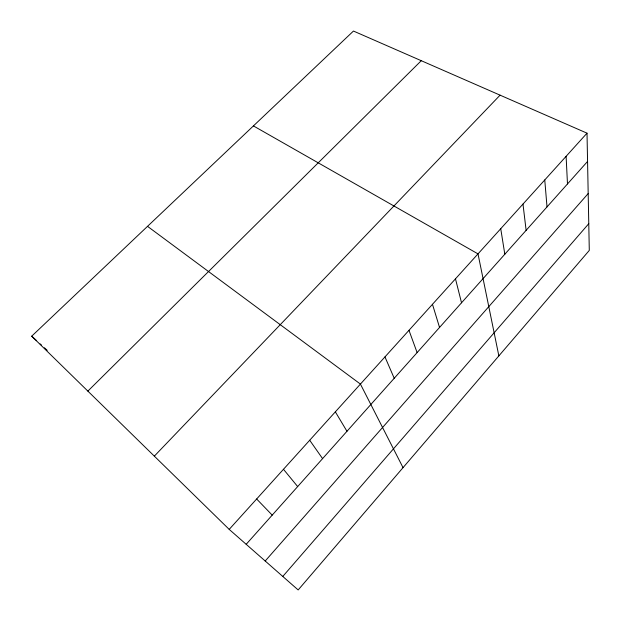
<?xml version="1.0" encoding="UTF-8"?>
<svg xmlns="http://www.w3.org/2000/svg" width="621" height="621" viewBox="0 0 621 621"><rect width="100%" height="100%" fill="white"/><g stroke="black" fill="none" stroke-linecap="round" stroke-linejoin="round"><path stroke-width="0.93" d="M282.78 576.443L588.77 223.684M265.206 561.004L588.188 193.558M246.188 544.307L587.559 161.437M229.203 529.387L587.016 133.173L353.458 31.05L31.71 336.178L229.203 529.387L298.165 589.95L589.29 250.418L587.016 133.173M154.334 456.14L500.076 95.16M87.864 391.114L421.271 60.703M253.43 125.916L478.007 253.88L498.857 355.887M147.526 226.347L360.428 384.081L403.037 467.636M31.71 336.178L36.647 340.688M40.171 343.91L41.584 345.191M44.409 347.768L47.227 350.345M256.652 498.997L272.208 515.12M283.479 469.29L297.669 486.569M309.7 440.25L322.586 458.624M335.348 411.855L346.968 431.277M384.966 356.912L394.219 378.282M408.975 330.325L417.118 352.604M432.472 304.298L439.544 327.446M455.48 278.821L461.527 302.792M500.736 228.714L504.819 254.245M522.983 204.076L526.127 230.344M544.764 179.95L547.016 206.917M566.104 156.321L567.485 183.956"/></g></svg>
